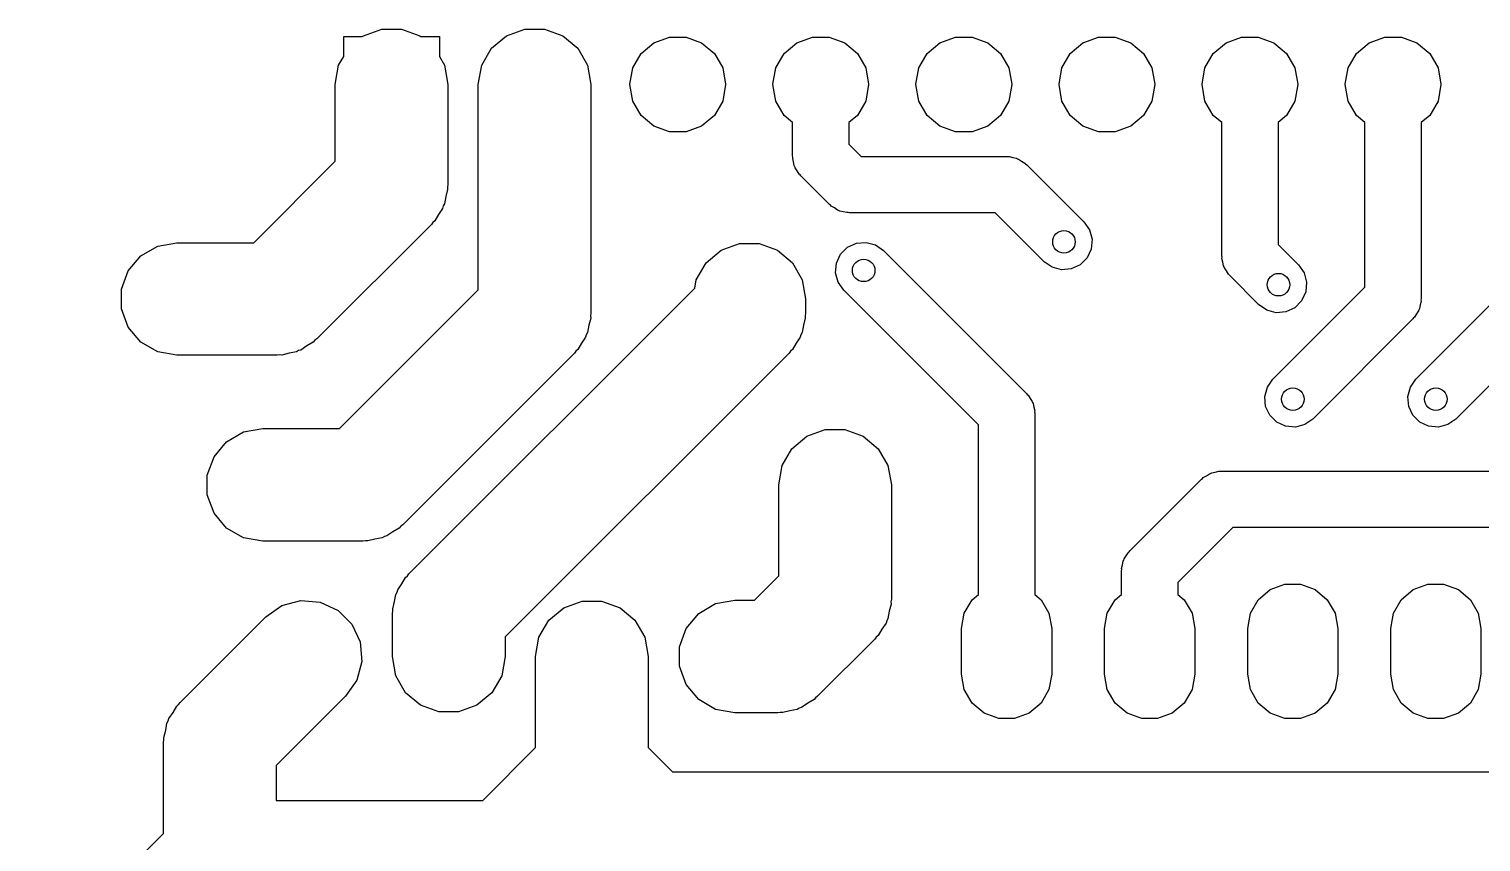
# Model space of a CAD drawing. Extents: x 135.5 to 182.5, y -141.5 to -46.
# Drawn here: x 138.64 to 164.42, y -93.76 to -79.33 of the extents above; entities that cross this region are included whole.
import ezdxf

# ---------------------------------------------------------------- set-up
doc = ezdxf.new("R2010")
doc.units = 0
doc.header["$MEASUREMENT"] = 0
doc.layers.add('BLACK', color=7, linetype='CONTINUOUS')

msp = doc.modelspace()

# ---------------------------------------------------------------- linework, layer by layer
at = {"layer": 'Black'}
for p, q in [((144.58, -79.444), (144.906, -79.3252)), ((144.906, -79.3252), (145.254, -79.3252)), ((145.254, -79.3252), (145.58, -79.444)), ((147.12, -79.444), (147.446, -79.3252)), ((147.446, -79.3252), (147.794, -79.3252)), ((147.794, -79.3252), (148.12, -79.444)), ((144.23, -79.8126), (144.23, -79.46)), ((144.23, -79.46), (144.561, -79.46)), ((144.561, -79.46), (144.58, -79.444)), ((145.58, -79.444), (145.599, -79.46)), ((145.599, -79.46), (145.93, -79.46)), ((145.93, -79.46), (145.93, -79.8126)), ((146.854, -79.6672), (147.12, -79.444)), ((148.12, -79.444), (148.386, -79.6672)), ((149.509, -79.7604), (149.735, -79.5706)), ((149.735, -79.5706), (150.012, -79.4697)), ((150.012, -79.4697), (150.308, -79.4697)), ((150.308, -79.4697), (150.585, -79.5706)), ((150.585, -79.5706), (150.811, -79.7604)), ((152.049, -79.7604), (152.275, -79.5706)), ((152.275, -79.5706), (152.552, -79.4697)), ((152.552, -79.4697), (152.848, -79.4697)), ((152.848, -79.4697), (153.125, -79.5706)), ((153.125, -79.5706), (153.351, -79.7604)), ((154.589, -79.7604), (154.815, -79.5706)), ((154.815, -79.5706), (155.092, -79.4697)), ((155.092, -79.4697), (155.388, -79.4697)), ((155.388, -79.4697), (155.665, -79.5706)), ((155.665, -79.5706), (155.891, -79.7604)), ((157.129, -79.7604), (157.355, -79.5706)), ((157.355, -79.5706), (157.632, -79.4697)), ((157.632, -79.4697), (157.928, -79.4697)), ((157.928, -79.4697), (158.205, -79.5706)), ((158.205, -79.5706), (158.431, -79.7604)), ((159.669, -79.7604), (159.895, -79.5706)), ((159.895, -79.5706), (160.172, -79.4697)), ((160.172, -79.4697), (160.468, -79.4697)), ((160.468, -79.4697), (160.745, -79.5706)), ((160.745, -79.5706), (160.971, -79.7604)), ((162.209, -79.7604), (162.435, -79.5706)), ((162.435, -79.5706), (162.712, -79.4697)), ((162.712, -79.4697), (163.008, -79.4697)), ((163.008, -79.4697), (163.285, -79.5706)), ((163.285, -79.5706), (163.511, -79.7604)), ((144.14, -79.968), (144.23, -79.8126)), ((145.93, -79.8126), (146.02, -79.968)), ((146.68, -79.968), (146.854, -79.6672)), ((148.386, -79.6672), (148.56, -79.968)), ((149.361, -80.016), (149.509, -79.7604)), ((150.811, -79.7604), (150.959, -80.016)), ((151.901, -80.016), (152.049, -79.7604)), ((153.351, -79.7604), (153.499, -80.016)), ((154.441, -80.016), (154.589, -79.7604)), ((155.891, -79.7604), (156.039, -80.016)), ((156.981, -80.016), (157.129, -79.7604)), ((158.431, -79.7604), (158.579, -80.016)), ((159.521, -80.016), (159.669, -79.7604)), ((160.971, -79.7604), (161.119, -80.016)), ((162.061, -80.016), (162.209, -79.7604)), ((163.511, -79.7604), (163.659, -80.016)), ((144.08, -80.31), (144.14, -79.968)), ((146.02, -79.968), (146.08, -80.31)), ((146.62, -80.31), (146.68, -79.968)), ((148.56, -79.968), (148.62, -80.31)), ((149.31, -80.3068), (149.361, -80.016)), ((150.959, -80.016), (151.01, -80.3068)), ((151.85, -80.3068), (151.901, -80.016)), ((153.499, -80.016), (153.55, -80.3068)), ((154.39, -80.3068), (154.441, -80.016)), ((156.039, -80.016), (156.09, -80.3068)), ((156.93, -80.3068), (156.981, -80.016)), ((158.579, -80.016), (158.63, -80.3068)), ((159.47, -80.3068), (159.521, -80.016)), ((161.119, -80.016), (161.17, -80.3068)), ((162.01, -80.3068), (162.061, -80.016)), ((163.659, -80.016), (163.71, -80.3068)), ((144.08, -81.6738), (144.08, -80.31)), ((146.08, -80.31), (146.08, -82.088)), ((146.62, -83.9598), (146.62, -80.31)), ((148.62, -80.31), (148.62, -84.374)), ((149.31, -80.3132), (149.31, -80.3068)), ((149.361, -80.604), (149.31, -80.3132)), ((151.01, -80.3132), (150.959, -80.604)), ((151.01, -80.3068), (151.01, -80.3132)), ((151.85, -80.3132), (151.85, -80.3068)), ((151.901, -80.604), (151.85, -80.3132)), ((153.55, -80.3132), (153.499, -80.604)), ((153.55, -80.3068), (153.55, -80.3132)), ((154.39, -80.3132), (154.39, -80.3068)), ((154.441, -80.604), (154.39, -80.3132)), ((156.09, -80.3132), (156.039, -80.604)), ((156.09, -80.3068), (156.09, -80.3132)), ((156.93, -80.3132), (156.93, -80.3068)), ((156.981, -80.604), (156.93, -80.3132)), ((158.63, -80.3132), (158.579, -80.604)), ((158.63, -80.3068), (158.63, -80.3132)), ((159.47, -80.3132), (159.47, -80.3068)), ((159.521, -80.604), (159.47, -80.3132)), ((161.17, -80.3132), (161.119, -80.604)), ((161.17, -80.3068), (161.17, -80.3132)), ((162.01, -80.3132), (162.01, -80.3068)), ((162.061, -80.604), (162.01, -80.3132)), ((163.71, -80.3132), (163.659, -80.604)), ((163.71, -80.3068), (163.71, -80.3132)), ((149.509, -80.8596), (149.361, -80.604)), ((150.959, -80.604), (150.811, -80.8596)), ((152.049, -80.8596), (151.901, -80.604)), ((153.499, -80.604), (153.351, -80.8596)), ((154.589, -80.8596), (154.441, -80.604)), ((156.039, -80.604), (155.891, -80.8596)), ((157.129, -80.8596), (156.981, -80.604)), ((158.579, -80.604), (158.431, -80.8596)), ((159.669, -80.8596), (159.521, -80.604)), ((161.119, -80.604), (160.971, -80.8596)), ((162.209, -80.8596), (162.061, -80.604)), ((163.659, -80.604), (163.511, -80.8596)), ((149.735, -81.0494), (149.509, -80.8596)), ((150.811, -80.8596), (150.585, -81.0494)), ((152.2, -80.9864), (152.049, -80.8596)), ((153.351, -80.8596), (153.2, -80.9864)), ((154.815, -81.0494), (154.589, -80.8596)), ((155.891, -80.8596), (155.665, -81.0494)), ((157.355, -81.0494), (157.129, -80.8596)), ((158.431, -80.8596), (158.205, -81.0494)), ((159.82, -80.9864), (159.669, -80.8596)), ((160.971, -80.8596), (160.82, -80.9864)), ((162.36, -80.9864), (162.209, -80.8596)), ((163.511, -80.8596), (163.36, -80.9864)), ((150.012, -81.1503), (149.735, -81.0494)), ((150.308, -81.1503), (150.012, -81.1503)), ((150.585, -81.0494), (150.308, -81.1503)), ((152.2, -81.58), (152.2, -80.9864)), ((153.2, -80.9864), (153.2, -81.3729)), ((155.092, -81.1503), (154.815, -81.0494)), ((155.388, -81.1503), (155.092, -81.1503)), ((155.665, -81.0494), (155.388, -81.1503)), ((157.632, -81.1503), (157.355, -81.0494)), ((157.928, -81.1503), (157.632, -81.1503)), ((158.205, -81.0494), (157.928, -81.1503)), ((159.82, -83.358), (159.82, -80.9864)), ((160.82, -80.9864), (160.82, -83.1509)), ((162.36, -83.9129), (162.36, -80.9864)), ((163.36, -80.9864), (163.36, -84.12)), ((153.2, -81.3729), (153.415, -81.588)), ((142.634, -83.12), (144.08, -81.6738)), ((152.204, -81.6017), (152.2, -81.58)), ((152.202, -81.6236), (152.204, -81.6017)), ((152.219, -81.6867), (152.202, -81.6236)), ((152.23, -81.751), (152.219, -81.6867)), ((153.415, -81.588), (156.002, -81.588)), ((156.002, -81.588), (156.024, -81.5918)), ((156.024, -81.5918), (156.046, -81.5899)), ((156.046, -81.5899), (156.109, -81.6068)), ((156.109, -81.6068), (156.173, -81.6182)), ((156.173, -81.6182), (156.192, -81.6292)), ((156.192, -81.6292), (156.213, -81.6348)), ((156.213, -81.6348), (156.267, -81.6723)), ((156.267, -81.6723), (156.323, -81.705)), ((156.323, -81.705), (156.338, -81.7218)), ((152.241, -81.7701), (152.23, -81.751)), ((152.247, -81.7913), (152.241, -81.7701)), ((152.284, -81.8448), (152.247, -81.7913)), ((152.317, -81.9014), (152.284, -81.8448)), ((152.334, -81.9155), (152.317, -81.9014)), ((152.346, -81.9336), (152.334, -81.9155)), ((152.854, -82.4416), (152.346, -81.9336)), ((156.338, -81.7218), (156.356, -81.7344)), ((156.356, -81.7344), (157.372, -82.7504)), ((146.076, -82.1752), (146.042, -82.3014)), ((146.08, -82.088), (146.072, -82.1313)), ((146.072, -82.1313), (146.076, -82.1752)), ((145.998, -82.4681), (145.986, -82.5106)), ((146.02, -82.43), (145.998, -82.4681)), ((146.042, -82.3014), (146.02, -82.43)), ((152.872, -82.4542), (152.854, -82.4416)), ((152.887, -82.471), (152.872, -82.4542)), ((152.943, -82.5037), (152.887, -82.471)), ((145.846, -82.7308), (145.812, -82.7591)), ((145.911, -82.6176), (145.846, -82.7308)), ((145.986, -82.5106), (145.911, -82.6176)), ((152.997, -82.5412), (152.943, -82.5037)), ((153.018, -82.5468), (152.997, -82.5412)), ((153.037, -82.5578), (153.018, -82.5468)), ((153.101, -82.5692), (153.037, -82.5578)), ((153.164, -82.5861), (153.101, -82.5692)), ((153.186, -82.5842), (153.164, -82.5861)), ((153.208, -82.588), (153.186, -82.5842)), ((155.795, -82.588), (153.208, -82.588)), ((156.664, -83.4576), (155.795, -82.588)), ((145.787, -82.7951), (143.755, -84.8271)), ((145.812, -82.7591), (145.787, -82.7951)), ((157.372, -82.7504), (157.471, -82.8927)), ((157.471, -82.8927), (157.516, -83.0604)), ((140.627, -83.354), (140.928, -83.1803)), ((140.928, -83.1803), (141.27, -83.12)), ((141.27, -83.12), (142.634, -83.12)), ((150.664, -83.4772), (150.93, -83.254)), ((150.93, -83.254), (151.256, -83.1352)), ((151.256, -83.1352), (151.604, -83.1352)), ((151.604, -83.1352), (151.93, -83.254)), ((151.93, -83.254), (152.196, -83.4772)), ((153.052, -83.3252), (153.175, -83.2024)), ((153.175, -83.2024), (153.333, -83.129)), ((153.333, -83.129), (153.506, -83.1139)), ((153.506, -83.1139), (153.673, -83.1588)), ((153.673, -83.1588), (153.816, -83.2584)), ((153.816, -83.2584), (156.354, -85.7964)), ((157.501, -83.2334), (157.428, -83.3908)), ((157.516, -83.0604), (157.501, -83.2334)), ((160.82, -83.1509), (161.182, -83.5124)), ((140.404, -83.62), (140.627, -83.354)), ((150.49, -83.778), (150.664, -83.4772)), ((152.196, -83.4772), (152.37, -83.778)), ((152.964, -83.6556), (152.979, -83.4826)), ((152.979, -83.4826), (153.052, -83.3252)), ((156.807, -83.5572), (156.664, -83.4576)), ((157.305, -83.5136), (157.147, -83.587)), ((157.428, -83.3908), (157.305, -83.5136)), ((159.824, -83.3797), (159.82, -83.358)), ((159.822, -83.4016), (159.824, -83.3797)), ((159.839, -83.4647), (159.822, -83.4016)), ((159.85, -83.529), (159.839, -83.4647)), ((161.182, -83.5124), (161.281, -83.6547)), ((140.285, -83.9464), (140.404, -83.62)), ((153.009, -83.8233), (152.964, -83.6556)), ((156.974, -83.6021), (156.807, -83.5572)), ((157.147, -83.587), (156.974, -83.6021)), ((159.861, -83.5481), (159.85, -83.529)), ((159.867, -83.5693), (159.861, -83.5481)), ((159.904, -83.6228), (159.867, -83.5693)), ((159.937, -83.6794), (159.904, -83.6228)), ((159.954, -83.6935), (159.937, -83.6794)), ((159.966, -83.7116), (159.954, -83.6935)), ((160.474, -84.2196), (159.966, -83.7116)), ((161.281, -83.6547), (161.326, -83.8224)), ((140.285, -84.2936), (140.285, -83.9464)), ((144.158, -86.422), (146.62, -83.9598)), ((145.389, -89.0009), (150.464, -83.9255)), ((150.464, -83.9255), (150.49, -83.778)), ((152.37, -83.778), (152.43, -84.12)), ((153.108, -83.9656), (153.009, -83.8233)), ((155.5, -86.3571), (153.108, -83.9656)), ((160.728, -85.5444), (162.36, -83.9129)), ((161.311, -83.9954), (161.238, -84.1528)), ((161.326, -83.8224), (161.311, -83.9954)), ((163.268, -85.5444), (164.9, -83.9129)), ((152.43, -84.12), (152.43, -84.374)), ((160.617, -84.3192), (160.474, -84.2196)), ((161.115, -84.2756), (160.957, -84.349)), ((161.238, -84.1528), (161.115, -84.2756)), ((163.33, -84.291), (163.319, -84.3101)), ((163.341, -84.2267), (163.33, -84.291)), ((163.358, -84.1636), (163.341, -84.2267)), ((163.36, -84.12), (163.356, -84.1417)), ((163.356, -84.1417), (163.358, -84.1636)), ((140.404, -84.62), (140.285, -84.2936)), ((148.616, -84.4612), (148.582, -84.5874)), ((148.62, -84.374), (148.612, -84.4173)), ((148.612, -84.4173), (148.616, -84.4612)), ((152.426, -84.4612), (152.392, -84.5874)), ((152.43, -84.374), (152.422, -84.4173)), ((152.422, -84.4173), (152.426, -84.4612)), ((160.784, -84.3641), (160.617, -84.3192)), ((160.957, -84.349), (160.784, -84.3641)), ((163.214, -84.4736), (161.436, -86.2516)), ((163.226, -84.4555), (163.214, -84.4736)), ((163.243, -84.4414), (163.226, -84.4555)), ((163.276, -84.3848), (163.243, -84.4414)), ((163.313, -84.3313), (163.276, -84.3848)), ((163.319, -84.3101), (163.313, -84.3313)), ((165.754, -84.4736), (163.976, -86.2516)), ((140.627, -84.886), (140.404, -84.62)), ((148.526, -84.7966), (148.451, -84.9036)), ((148.538, -84.7541), (148.526, -84.7966)), ((148.56, -84.716), (148.538, -84.7541)), ((148.582, -84.5874), (148.56, -84.716)), ((152.336, -84.7966), (152.261, -84.9036)), ((152.348, -84.7541), (152.336, -84.7966)), ((152.37, -84.716), (152.348, -84.7541)), ((152.392, -84.5874), (152.37, -84.716)), ((140.928, -85.0597), (140.627, -84.886)), ((141.27, -85.12), (140.928, -85.0597)), ((143.39, -85.0597), (143.261, -85.0824)), ((143.428, -85.0377), (143.39, -85.0597)), ((143.471, -85.0263), (143.428, -85.0377)), ((143.578, -84.9514), (143.471, -85.0263)), ((143.691, -84.886), (143.578, -84.9514)), ((143.719, -84.8523), (143.691, -84.886)), ((143.755, -84.8271), (143.719, -84.8523)), ((148.352, -85.0451), (148.327, -85.0811)), ((148.386, -85.0168), (148.352, -85.0451)), ((148.451, -84.9036), (148.386, -85.0168)), ((152.162, -85.0451), (152.137, -85.0811)), ((152.196, -85.0168), (152.162, -85.0451)), ((152.261, -84.9036), (152.196, -85.0168)), ((143.048, -85.12), (141.27, -85.12)), ((143.091, -85.1124), (143.048, -85.12)), ((143.135, -85.1162), (143.091, -85.1124)), ((143.261, -85.0824), (143.135, -85.1162)), ((148.327, -85.0811), (145.279, -88.1291)), ((152.137, -85.0811), (147.096, -90.1222)), ((160.629, -85.6867), (160.728, -85.5444)), ((163.169, -85.6867), (163.268, -85.5444)), ((156.354, -85.7964), (156.366, -85.8145)), ((156.366, -85.8145), (156.383, -85.8286)), ((156.383, -85.8286), (156.416, -85.8852)), ((160.584, -85.8544), (160.629, -85.6867)), ((163.124, -85.8544), (163.169, -85.6867)), ((156.416, -85.8852), (156.453, -85.9387)), ((156.453, -85.9387), (156.459, -85.9599)), ((156.459, -85.9599), (156.47, -85.979)), ((156.47, -85.979), (156.481, -86.0433)), ((156.481, -86.0433), (156.498, -86.1064)), ((160.599, -86.0274), (160.584, -85.8544)), ((160.672, -86.1848), (160.599, -86.0274)), ((163.139, -86.0274), (163.124, -85.8544)), ((163.212, -86.1848), (163.139, -86.0274)), ((156.498, -86.1064), (156.496, -86.1283)), ((156.496, -86.1283), (156.5, -86.15)), ((156.5, -86.15), (156.5, -89.3665)), ((160.795, -86.3076), (160.672, -86.1848)), ((160.953, -86.381), (160.795, -86.3076)), ((161.293, -86.3512), (161.126, -86.3961)), ((161.436, -86.2516), (161.293, -86.3512)), ((163.335, -86.3076), (163.212, -86.1848)), ((163.493, -86.381), (163.335, -86.3076)), ((163.833, -86.3512), (163.666, -86.3961)), ((163.976, -86.2516), (163.833, -86.3512)), ((142.151, -86.656), (142.452, -86.4823)), ((142.452, -86.4823), (142.794, -86.422)), ((142.794, -86.422), (144.158, -86.422)), ((152.188, -86.7792), (152.454, -86.556)), ((152.454, -86.556), (152.78, -86.4372)), ((152.78, -86.4372), (153.128, -86.4372)), ((153.128, -86.4372), (153.454, -86.556)), ((153.454, -86.556), (153.72, -86.7792)), ((155.5, -89.3665), (155.5, -86.3571)), ((161.126, -86.3961), (160.953, -86.381)), ((163.666, -86.3961), (163.493, -86.381)), ((141.928, -86.922), (142.151, -86.656)), ((152.014, -87.08), (152.188, -86.7792)), ((153.72, -86.7792), (153.894, -87.08)), ((141.809, -87.2484), (141.928, -86.922)), ((151.954, -87.422), (152.014, -87.08)), ((153.894, -87.08), (153.954, -87.422)), ((141.809, -87.5956), (141.809, -87.2484)), ((158.186, -88.5944), (159.458, -87.3224)), ((159.458, -87.3224), (159.476, -87.3098)), ((159.476, -87.3098), (159.491, -87.293)), ((159.491, -87.293), (159.547, -87.2603)), ((159.547, -87.2603), (159.601, -87.2228)), ((159.601, -87.2228), (159.622, -87.2172)), ((159.622, -87.2172), (159.641, -87.2062)), ((159.641, -87.2062), (159.705, -87.1948)), ((159.705, -87.1948), (159.768, -87.1779)), ((159.768, -87.1779), (159.79, -87.1798)), ((159.79, -87.1798), (159.812, -87.176)), ((159.812, -87.176), (169.003, -87.176)), ((141.928, -87.922), (141.809, -87.5956)), ((151.954, -89.0398), (151.954, -87.422)), ((153.954, -87.422), (153.954, -89.454)), ((142.151, -88.188), (141.928, -87.922)), ((145.243, -88.1543), (145.215, -88.188)), ((145.279, -88.1291), (145.243, -88.1543)), ((142.452, -88.3617), (142.151, -88.188)), ((142.794, -88.422), (142.452, -88.3617)), ((144.615, -88.4144), (144.572, -88.422)), ((144.659, -88.4182), (144.615, -88.4144)), ((144.785, -88.3844), (144.659, -88.4182)), ((144.914, -88.3617), (144.785, -88.3844)), ((144.952, -88.3397), (144.914, -88.3617)), ((144.995, -88.3283), (144.952, -88.3397)), ((145.102, -88.2534), (144.995, -88.3283)), ((145.215, -88.188), (145.102, -88.2534)), ((160.019, -88.176), (159.04, -89.1551)), ((169.21, -88.176), (160.019, -88.176)), ((144.572, -88.422), (142.794, -88.422)), ((158.124, -88.6832), (158.157, -88.6266)), ((158.157, -88.6266), (158.174, -88.6125)), ((158.174, -88.6125), (158.186, -88.5944)), ((158.04, -88.948), (158.044, -88.9263)), ((158.042, -88.9044), (158.059, -88.8413)), ((158.044, -88.9263), (158.042, -88.9044)), ((158.059, -88.8413), (158.07, -88.777)), ((158.07, -88.777), (158.081, -88.7579)), ((158.081, -88.7579), (158.087, -88.7367)), ((158.087, -88.7367), (158.124, -88.6832)), ((145.19, -89.2854), (145.265, -89.1784)), ((145.265, -89.1784), (145.33, -89.0652)), ((145.33, -89.0652), (145.364, -89.0369)), ((145.364, -89.0369), (145.389, -89.0009)), ((151.524, -89.47), (151.954, -89.0398)), ((158.04, -89.3665), (158.04, -88.948)), ((159.04, -89.1551), (159.04, -89.3665)), ((160.68, -89.2826), (160.941, -89.1876)), ((160.941, -89.1876), (161.219, -89.1876)), ((161.219, -89.1876), (161.48, -89.2826)), ((163.22, -89.2826), (163.481, -89.1876)), ((163.481, -89.1876), (163.759, -89.1876)), ((163.759, -89.1876), (164.02, -89.2826)), ((145.134, -89.4946), (145.156, -89.366)), ((145.156, -89.366), (145.178, -89.3279)), ((145.178, -89.3279), (145.19, -89.2854)), ((155.387, -89.4612), (155.5, -89.3665)), ((156.5, -89.3665), (156.613, -89.4612)), ((157.927, -89.4612), (158.04, -89.3665)), ((159.04, -89.3665), (159.153, -89.4612)), ((160.467, -89.4612), (160.68, -89.2826)), ((161.48, -89.2826), (161.693, -89.4612)), ((163.007, -89.4612), (163.22, -89.2826)), ((164.02, -89.2826), (164.233, -89.4612)), ((142.849, -89.7629), (143.133, -89.5637)), ((143.133, -89.5637), (143.469, -89.4738)), ((143.469, -89.4738), (143.815, -89.5041)), ((143.815, -89.5041), (144.13, -89.6508)), ((144.13, -89.6508), (144.375, -89.8964)), ((145.096, -89.708), (145.104, -89.6647)), ((145.1, -89.6208), (145.134, -89.4946)), ((145.104, -89.6647), (145.1, -89.6208)), ((147.87, -89.8272), (148.136, -89.604)), ((148.136, -89.604), (148.462, -89.4852)), ((148.462, -89.4852), (148.81, -89.4852)), ((148.81, -89.4852), (149.136, -89.604)), ((149.136, -89.604), (149.402, -89.8272)), ((150.31, -89.97), (150.533, -89.704)), ((150.533, -89.704), (150.834, -89.5303)), ((150.834, -89.5303), (151.176, -89.47)), ((151.176, -89.47), (151.524, -89.47)), ((153.916, -89.6674), (153.894, -89.796)), ((153.95, -89.5412), (153.916, -89.6674)), ((153.954, -89.454), (153.946, -89.4973)), ((153.946, -89.4973), (153.95, -89.5412)), ((155.2, -89.9754), (155.248, -89.7018)), ((155.248, -89.7018), (155.387, -89.4612)), ((156.613, -89.4612), (156.752, -89.7018)), ((156.752, -89.7018), (156.8, -89.9754)), ((157.74, -89.9754), (157.788, -89.7018)), ((157.788, -89.7018), (157.927, -89.4612)), ((159.153, -89.4612), (159.292, -89.7018)), ((159.292, -89.7018), (159.34, -89.9754)), ((160.28, -89.9754), (160.328, -89.7018)), ((160.328, -89.7018), (160.467, -89.4612)), ((161.693, -89.4612), (161.832, -89.7018)), ((161.832, -89.7018), (161.88, -89.9754)), ((162.82, -89.9754), (162.868, -89.7018)), ((162.868, -89.7018), (163.007, -89.4612)), ((164.233, -89.4612), (164.372, -89.7018)), ((164.372, -89.7018), (164.42, -89.9754)), ((141.325, -91.2869), (142.849, -89.7629)), ((144.375, -89.8964), (144.522, -90.2112)), ((145.096, -90.47), (145.096, -89.708)), ((147.696, -90.128), (147.87, -89.8272)), ((149.402, -89.8272), (149.576, -90.128)), ((153.86, -89.8766), (153.785, -89.9836)), ((153.872, -89.8341), (153.86, -89.8766)), ((153.894, -89.796), (153.872, -89.8341)), ((144.522, -90.2112), (144.552, -90.5572)), ((147.096, -90.1222), (147.096, -90.47)), ((147.636, -90.47), (147.696, -90.128)), ((149.576, -90.128), (149.636, -90.47)), ((150.191, -90.2964), (150.31, -89.97)), ((153.661, -90.1611), (152.645, -91.1771)), ((153.686, -90.1251), (153.661, -90.1611)), ((153.72, -90.0968), (153.686, -90.1251)), ((153.785, -89.9836), (153.72, -90.0968)), ((155.2, -90.7846), (155.2, -89.9754)), ((156.8, -89.9754), (156.8, -90.7846)), ((157.74, -90.7846), (157.74, -89.9754)), ((159.34, -89.9754), (159.34, -90.7846)), ((160.28, -90.7846), (160.28, -89.9754)), ((161.88, -89.9754), (161.88, -90.7846)), ((162.82, -90.7846), (162.82, -89.9754)), ((164.42, -89.9754), (164.42, -90.7846)), ((145.156, -90.812), (145.096, -90.47)), ((147.096, -90.47), (147.036, -90.812)), ((147.636, -92.0878), (147.636, -90.47)), ((149.636, -90.47), (149.636, -92.0878)), ((150.191, -90.6436), (150.191, -90.2964)), ((144.552, -90.5572), (144.462, -90.8926)), ((150.31, -90.97), (150.191, -90.6436)), ((144.462, -90.8926), (144.263, -91.1771)), ((145.33, -91.1128), (145.156, -90.812)), ((147.036, -90.812), (146.862, -91.1128)), ((150.533, -91.236), (150.31, -90.97)), ((155.248, -91.0582), (155.2, -90.7846)), ((156.8, -90.7846), (156.752, -91.0582)), ((157.788, -91.0582), (157.74, -90.7846)), ((159.34, -90.7846), (159.292, -91.0582)), ((160.328, -91.0582), (160.28, -90.7846)), ((161.88, -90.7846), (161.832, -91.0582)), ((162.868, -91.0582), (162.82, -90.7846)), ((164.42, -90.7846), (164.372, -91.0582)), ((144.263, -91.1771), (143.032, -92.4082)), ((145.596, -91.336), (145.33, -91.1128)), ((146.862, -91.1128), (146.596, -91.336)), ((150.834, -91.4097), (150.533, -91.236)), ((152.581, -91.236), (152.468, -91.3014)), ((152.609, -91.2023), (152.581, -91.236)), ((152.645, -91.1771), (152.609, -91.2023)), ((155.387, -91.2988), (155.248, -91.0582)), ((156.752, -91.0582), (156.613, -91.2988)), ((157.927, -91.2988), (157.788, -91.0582)), ((159.292, -91.0582), (159.153, -91.2988)), ((160.467, -91.2988), (160.328, -91.0582)), ((161.832, -91.0582), (161.693, -91.2988)), ((163.007, -91.2988), (162.868, -91.0582)), ((164.372, -91.0582), (164.233, -91.2988)), ((141.126, -91.5714), (141.201, -91.4644)), ((141.201, -91.4644), (141.266, -91.3512)), ((141.266, -91.3512), (141.3, -91.3229)), ((141.3, -91.3229), (141.325, -91.2869)), ((145.922, -91.4548), (145.596, -91.336)), ((146.27, -91.4548), (145.922, -91.4548)), ((146.596, -91.336), (146.27, -91.4548)), ((151.176, -91.47), (150.834, -91.4097)), ((151.938, -91.47), (151.176, -91.47)), ((151.981, -91.4624), (151.938, -91.47)), ((152.025, -91.4662), (151.981, -91.4624)), ((152.151, -91.4324), (152.025, -91.4662)), ((152.28, -91.4097), (152.151, -91.4324)), ((152.318, -91.3877), (152.28, -91.4097)), ((152.361, -91.3763), (152.318, -91.3877)), ((152.468, -91.3014), (152.361, -91.3763)), ((155.6, -91.4774), (155.387, -91.2988)), ((155.861, -91.5724), (155.6, -91.4774)), ((156.4, -91.4774), (156.139, -91.5724)), ((156.613, -91.2988), (156.4, -91.4774)), ((158.14, -91.4774), (157.927, -91.2988)), ((158.401, -91.5724), (158.14, -91.4774)), ((158.94, -91.4774), (158.679, -91.5724)), ((159.153, -91.2988), (158.94, -91.4774)), ((160.68, -91.4774), (160.467, -91.2988)), ((160.941, -91.5724), (160.68, -91.4774)), ((161.48, -91.4774), (161.219, -91.5724)), ((161.693, -91.2988), (161.48, -91.4774)), ((163.22, -91.4774), (163.007, -91.2988)), ((163.481, -91.5724), (163.22, -91.4774)), ((164.02, -91.4774), (163.759, -91.5724)), ((164.233, -91.2988), (164.02, -91.4774)), ((141.07, -91.7806), (141.092, -91.652)), ((141.092, -91.652), (141.114, -91.6139)), ((141.114, -91.6139), (141.126, -91.5714)), ((156.139, -91.5724), (155.861, -91.5724)), ((158.679, -91.5724), (158.401, -91.5724)), ((161.219, -91.5724), (160.941, -91.5724)), ((163.759, -91.5724), (163.481, -91.5724)), ((141.032, -91.994), (141.04, -91.9507)), ((141.032, -93.6118), (141.032, -91.994)), ((141.036, -91.9068), (141.07, -91.7806)), ((141.04, -91.9507), (141.036, -91.9068)), ((146.698, -93.026), (147.636, -92.0878)), ((149.636, -92.0878), (150.066, -92.518)), ((143.032, -92.4082), (143.032, -93.026)), ((150.066, -92.518), (173.528, -92.518)), ((143.032, -93.026), (146.698, -93.026)), ((138.644, -96), (141.032, -93.6118))]:
    msp.add_line(p, q, dxfattribs=at)
for centre in [(157.018, -83.104), (153.462, -83.612), (160.828, -83.866), (161.082, -85.898), (163.622, -85.898)]:
    msp.add_circle(centre, 0.2, dxfattribs=at)

doc.saveas('drawing.dxf')
